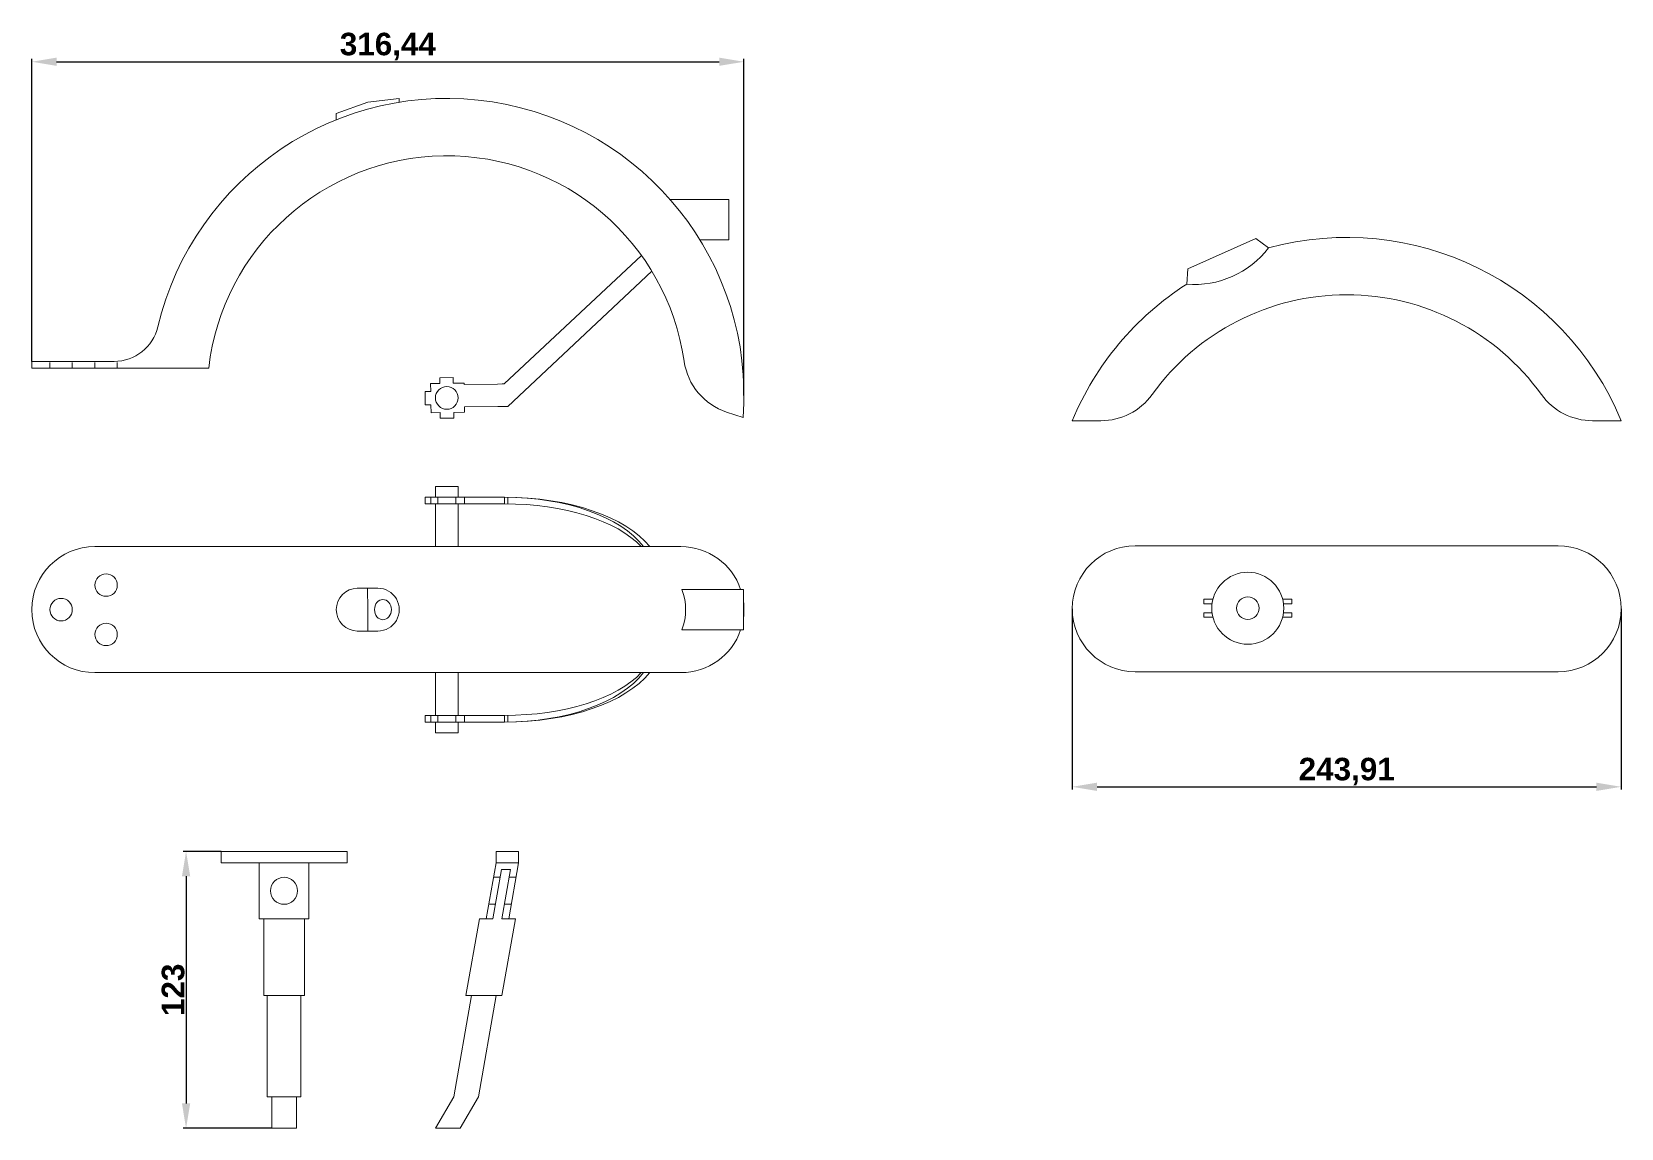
# Model space of a CAD drawing. Header units: millimetres. Extents: x 467 to 1173, y 103 to 591.
import ezdxf

# ---------------------------------------------------------------- set-up
doc = ezdxf.new("R2010")
doc.units = ezdxf.units.MM
doc.linetypes.add('TRAZOS', pattern=[19.05, 12.7, -6.35])
doc.layers.add('01_Contornos', color=7, linetype='Continuous', lineweight=20)
doc.layers.add('04_Cotas', color=3, linetype='Continuous', lineweight=18)
doc.styles.add('EstiloCota', font='arialbd.ttf', dxfattribs={"height": 10})
doc.dimstyles.new('CotasUNE', dxfattribs={"dimtxt": 6, "dimasz": 11, "dimexe": 1.25, "dimexo": 0, "dimtad": 1, "dimtxsty": 'EstiloCota', "dimcen": 2.5, "dimclrd": 256, "dimclrt": 256, "dimadec": 0, "dimazin": 0, "dimtfac": 1, "dimtmove": 0, "dimatfit": 3, "dimfxl": 1, "dimarcsym": 0})

# ---------------------------------------------------------------- blocks, each defined once
blk = doc.blocks.new('*D35')
at = {"layer": '04_Cotas', "color": 0, "lineweight": -2, "transparency": 16777216}
for p, q in [((466.82, 444.03), (466.82, 578.44)), ((783.25, 428.87), (783.25, 578.44))]:
    blk.add_line(p, q, dxfattribs=at)
at = {"layer": '04_Cotas', "lineweight": -2, "transparency": 16777216}
blk.add_line((477.82, 577.19), (772.25, 577.19), dxfattribs=at)
at = {"layer": '04_Cotas', "transparency": 16777216}
for points in [[(477.82, 579.02), (477.82, 575.36), (466.82, 577.19)], [(772.25, 579.02), (772.25, 575.36), (783.25, 577.19)]]:
    blk.add_solid(points, dxfattribs=at)
at = {"layer": 'Defpoints', "color": 0}
for p in [(783.25, 577.19), (466.82, 444.03), (783.25, 428.87)]:
    blk.add_point(p, dxfattribs=at)
at = {"layer": '04_Cotas', "transparency": 16777216, "insert": (625.03, 583.95), "char_height": 10, "attachment_point": 5, "style": 'EstiloCota'}
blk.add_mtext('316,44', dxfattribs=at)
blk = doc.blocks.new('*D37')
at = {"layer": '04_Cotas', "color": 0, "lineweight": -2, "transparency": 16777216}
for p, q in [((929.1, 334.1), (929.1, 253.72)), ((1173, 334.1), (1173, 253.72))]:
    blk.add_line(p, q, dxfattribs=at)
at = {"layer": '04_Cotas', "lineweight": -2, "transparency": 16777216}
blk.add_line((940.1, 254.97), (1162, 254.97), dxfattribs=at)
at = {"layer": '04_Cotas', "transparency": 16777216}
for points in [[(940.1, 256.8), (940.1, 253.13), (929.1, 254.97)], [(1162, 256.8), (1162, 253.13), (1173, 254.97)]]:
    blk.add_solid(points, dxfattribs=at)
at = {"layer": 'Defpoints', "color": 0}
for p in [(929.1, 334.1), (1173, 334.1), (1173, 254.97)]:
    blk.add_point(p, dxfattribs=at)
at = {"layer": '04_Cotas', "transparency": 16777216, "insert": (1051.05, 261.73), "char_height": 10, "attachment_point": 5, "style": 'EstiloCota'}
blk.add_mtext('243,91', dxfattribs=at)
blk = doc.blocks.new('*D36')
at = {"layer": '04_Cotas', "color": 0, "lineweight": -2, "transparency": 16777216}
for p, q in [((550.91, 226.23), (534.11, 226.23)), ((573.41, 103.23), (534.11, 103.23))]:
    blk.add_line(p, q, dxfattribs=at)
at = {"layer": '04_Cotas', "lineweight": -2, "transparency": 16777216}
blk.add_line((535.36, 215.23), (535.36, 114.23), dxfattribs=at)
at = {"layer": '04_Cotas', "transparency": 16777216}
for points in [[(533.53, 215.23), (537.2, 215.23), (535.36, 226.23)], [(533.53, 114.23), (537.2, 114.23), (535.36, 103.23)]]:
    blk.add_solid(points, dxfattribs=at)
at = {"layer": 'Defpoints', "color": 0}
for p in [(550.91, 226.23), (535.36, 103.23), (573.41, 103.23)]:
    blk.add_point(p, dxfattribs=at)
at = {"layer": '04_Cotas', "transparency": 16777216, "insert": (529.63, 164.73), "char_height": 10, "attachment_point": 5, "rotation": 90, "style": 'EstiloCota'}
blk.add_mtext('123', dxfattribs=at)

msp = doc.modelspace()

# ---------------------------------------------------------------- linework, layer by layer
at = {"layer": '01_Contornos', "color": 7}
for p, q in [((616.099, 559.22), (602.099, 554.123)), ((630.099, 560.873), (616.099, 559.22)), ((630.099, 559.167), (630.099, 560.873)), ((602.099, 554.123), (602.099, 551.38)), ((750.411, 516.003), (776.511, 516.003)), ((776.511, 516.003), (776.511, 498.003)), ((776.511, 498.003), (763.703, 498.003)), ((466.816, 441.03), (466.816, 444.03)), ((466.816, 444.03), (503.373, 444.03)), ((466.816, 441.03), (545.431, 441.03)), ((646.252, 388.404), (646.252, 383.697)), ((656.252, 388.404), (656.252, 383.697)), ((641.658, 383.697), (641.658, 380.697)), ((676.896, 383.697), (641.658, 383.697)), ((644.158, 383.697), (644.158, 380.697)), ((647.252, 383.697), (647.252, 380.697)), ((655.252, 383.697), (655.252, 380.697)), ((659.027, 383.697), (659.027, 380.697)), ((676.896, 383.697), (676.896, 380.697)), ((678.272, 383.69), (678.272, 380.691)), ((676.896, 380.697), (641.658, 380.697)), ((646.252, 380.697), (646.252, 361.697)), ((656.252, 380.697), (656.252, 361.697)), ((755.253, 361.697), (494.816, 361.697)), ((620.535, 343.197), (611.317, 343.197)), ((616.099, 333.697), (615.926, 343.197)), ((783.012, 342.697), (755.645, 342.697)), ((783.012, 324.697), (783.012, 342.697)), ((616.099, 333.697), (616.099, 324.197)), ((620.535, 324.197), (611.317, 324.197)), ((755.645, 324.697), (783.012, 324.697)), ((755.253, 305.697), (494.816, 305.697)), ((646.252, 305.697), (646.252, 296.697)), ((656.252, 305.697), (656.252, 296.697)), ((646.252, 296.697), (646.252, 286.697)), ((656.252, 296.697), (656.252, 286.697)), ((676.896, 286.697), (641.658, 286.697)), ((641.658, 283.697), (641.658, 286.697)), ((676.896, 283.704), (641.658, 283.697)), ((644.158, 283.697), (644.158, 286.697)), ((646.252, 283.698), (646.252, 278.987)), ((647.252, 283.697), (647.252, 286.697)), ((655.252, 283.697), (655.252, 286.697)), ((656.252, 283.7), (656.252, 278.987)), ((659.027, 283.697), (659.027, 286.697)), ((676.896, 283.697), (676.896, 286.697)), ((678.272, 283.704), (678.272, 286.703))]:
    msp.add_line(p, q, dxfattribs=at)
at = {"layer": '01_Contornos'}
for p, q in [((1010.681, 498.594), (980.403, 485.093)), ((1010.681, 498.594), (1016.276, 494.465)), ((676.754, 434.01), (737.681, 491.128)), ((742.338, 484.091), (678.272, 424.03)), ((979.951, 478.343), (980.403, 485.093)), ((648.104, 434.252), (644.01, 434.194)), ((644.06, 430.704), (644.01, 434.194)), ((654.068, 436.837), (648.068, 436.751)), ((648.068, 436.751), (648.104, 434.252)), ((654.068, 436.837), (654.103, 434.337)), ((654.103, 434.337), (658.878, 434.405)), ((658.887, 433.756), (658.878, 434.405)), ((673.754, 433.967), (658.887, 433.756)), ((673.754, 433.967), (675.754, 433.996)), ((675.754, 433.996), (676.754, 434.01)), ((644.06, 430.704), (641.56, 430.668)), ((641.645, 424.669), (641.56, 430.668)), ((644.145, 424.704), (641.645, 424.669)), ((644.194, 421.205), (644.145, 424.704)), ((673.896, 423.968), (659.029, 423.757)), ((659.029, 423.757), (659.062, 421.415)), ((673.896, 423.968), (678.272, 424.03)), ((648.288, 421.263), (644.194, 421.205)), ((648.288, 421.263), (648.324, 418.763)), ((654.323, 418.848), (648.324, 418.763)), ((659.062, 421.415), (654.287, 421.348)), ((654.323, 418.848), (654.287, 421.348)), ((929.098, 417.642), (941.292, 417.642)), ((941.826, 417.642), (929.098, 417.642)), ((1160.277, 417.642), (1173.004, 417.642)), ((1173.004, 417.642), (1160.81, 417.642)), ((656.252, 388.404), (646.252, 388.404)), ((1145.004, 362.105), (957.098, 362.105)), ((991.606, 338.333), (987.606, 338.333)), ((987.606, 338.333), (987.606, 336.333)), ((991.223, 336.333), (987.606, 336.333)), ((991.223, 332.333), (987.606, 332.333)), ((987.606, 332.333), (987.606, 330.333)), ((1022.589, 338.333), (1026.589, 338.333)), ((1026.589, 336.333), (1022.972, 336.333)), ((1022.972, 332.333), (1026.589, 332.333)), ((1026.589, 338.333), (1026.589, 336.333)), ((1026.589, 332.333), (1026.589, 330.333)), ((991.606, 330.333), (987.606, 330.333)), ((1022.589, 330.333), (1026.589, 330.333)), ((1145.004, 306.105), (957.098, 306.105)), ((656.252, 278.987), (646.252, 278.987)), ((550.91, 226.233), (606.91, 226.233)), ((550.91, 221.233), (550.91, 226.233)), ((606.91, 226.233), (606.91, 221.233)), ((683.111, 226.233), (673.111, 226.233)), ((673.111, 226.233), (673.111, 221.233)), ((683.111, 226.233), (683.111, 221.233)), ((606.91, 221.233), (550.91, 221.233)), ((567.91, 196.233), (567.91, 221.233)), ((589.91, 221.233), (589.91, 196.233)), ((673.111, 221.233), (668.703, 196.233)), ((673.111, 221.233), (683.111, 221.233)), ((683.111, 221.233), (678.703, 196.233)), ((671.703, 196.233), (675.582, 218.233)), ((671.703, 196.233), (675.582, 218.233)), ((671.965, 214.733), (674.965, 214.733)), ((679.582, 218.233), (675.582, 218.233)), ((679.582, 218.233), (675.582, 218.233)), ((675.703, 196.233), (679.582, 218.233)), ((675.703, 196.233), (679.582, 218.233)), ((678.965, 214.733), (681.965, 214.733)), ((669.849, 202.733), (672.849, 202.733)), ((676.849, 202.733), (679.849, 202.733)), ((589.91, 196.233), (567.91, 196.233)), ((569.91, 196.233), (569.91, 162.233)), ((587.91, 196.233), (587.91, 162.233)), ((665.703, 196.233), (659.708, 162.233)), ((665.703, 196.233), (659.708, 162.233)), ((671.703, 196.233), (665.703, 196.233)), ((671.703, 196.233), (665.703, 196.233)), ((668.203, 196.233), (671.703, 196.233)), ((675.703, 196.233), (681.703, 196.233)), ((679.203, 196.233), (675.703, 196.233)), ((675.703, 196.233), (681.703, 196.233)), ((681.703, 196.233), (675.708, 162.233)), ((681.703, 196.233), (675.708, 162.233)), ((569.91, 162.233), (587.91, 162.233)), ((586.41, 162.233), (571.41, 162.233)), ((571.41, 117.233), (571.41, 162.233)), ((586.41, 162.233), (586.41, 117.233)), ((662.208, 162.233), (654.273, 117.233)), ((662.208, 162.233), (654.273, 117.233)), ((675.708, 162.233), (659.708, 162.233)), ((675.708, 162.233), (659.708, 162.233)), ((673.208, 162.233), (665.273, 117.233)), ((673.208, 162.233), (665.273, 117.233)), ((586.41, 117.233), (571.41, 117.233)), ((573.41, 103.233), (573.41, 117.233)), ((584.41, 117.233), (584.41, 103.233)), ((654.273, 117.233), (646.19, 103.233)), ((654.273, 117.233), (646.19, 103.233)), ((665.273, 117.233), (657.19, 103.233)), ((665.273, 117.233), (657.19, 103.233)), ((584.41, 103.233), (573.41, 103.233)), ((657.19, 103.233), (646.19, 103.233)), ((657.19, 103.233), (646.19, 103.233))]:
    msp.add_line(p, q, dxfattribs=at)
at = {"layer": '01_Contornos', "color": 7, "linetype": 'TRAZOS', "ltscale": 0.2}
for p, q in [((474.816, 441.03), (474.816, 444.03)), ((484.816, 441.03), (484.816, 444.03)), ((494.816, 441.03), (494.816, 444.03)), ((504.817, 441.03), (504.811, 444.082))]:
    msp.add_line(p, q, dxfattribs=at)
at = {"layer": '01_Contornos', "color": 0}
msp.add_line((775.545, 421.478), (782.886, 419.032), dxfattribs=at)
at = {"layer": '01_Contornos'}
for centre, radius in [((651.196, 427.8), 5.056), ((1007.097, 334.333), 16), ((1007.097, 334.333), 5), ((578.91, 208.733), 6)]:
    msp.add_circle(centre, radius, dxfattribs=at)
at = {"layer": '01_Contornos', "color": 7}
for centre in [(499.816, 344.617), (479.816, 333.697), (499.816, 322.697)]:
    msp.add_circle(centre, 5, dxfattribs=at)
for centre, radius, start, end in [((651.252, 428.872), 132.001, 355.724927, 166.626331), ((651.252, 428.872), 106.517, 8.193173, 173.445898), ((503.373, 464.03), 20, 270, 346.626331), ((494.816, 333.697), 28, 90, 270), ((755.253, 333.697), 28, 18.749341, 90), ((611.599, 333.697), 9.5, 90.148922, 269.851078), ((620.598, 333.697), 9.5, 269.615461, 90.384539), ((732.321, 333.697), 25, 338.899804, 21.100196), ((755.253, 333.697), 28, 352.478289, 7.521711), ((755.253, 333.697), 28, 270, 341.250659)]:
    msp.add_arc(centre, radius, start, end, dxfattribs=at)
at = {"layer": '01_Contornos'}
for centre, radius, start, end in [((983.371, 519.622), 41.42, 265.263861, 322.601375), ((1051.051, 367.127), 132.001, 22.5, 105.274485), ((1051.051, 367.127), 132.001, 122.590751, 157.5), ((1051.051, 367.127), 106.517, 90, 144.290271), ((1051.051, 367.127), 106.517, 35.709729, 90), ((941.826, 445.642), 28, 270, 324.290271), ((1160.277, 445.642), 28, 215.709729, 270), ((957.098, 334.105), 28, 90, 270), ((1145.004, 334.105), 28, 270, 90)]:
    msp.add_arc(centre, radius, start, end, dxfattribs=at)
at = {"layer": '01_Contornos', "color": 0}
msp.add_arc((784.396, 448.042), 28, 188.193173, 251.573093, dxfattribs=at)
at = {"layer": '01_Contornos', "color": 7}
for major_axis, ratio, start_param, end_param in [((-69.417, 0), 0.5041986, 3.5221398, 4.712389), ((66.417, 0), 0.5269728, 6.6637325, 7.8539816), ((-66.417, 0), 0.4818037, 3.559939, 4.712389)]:
    msp.add_ellipse((676.896, 348.697), major_axis=major_axis, ratio=ratio, start_param=start_param, end_param=end_param, dxfattribs=at)
msp.add_ellipse((622.84, 333.697), major_axis=(0, 4.5), ratio=0.8314423, dxfattribs=at)
at = {"layer": '01_Contornos', "color": 7, "extrusion": (0, 0, -1)}
for major_axis, ratio, start_param, end_param in [((-69.417, 0), 0.5041986, 3.5221398, 4.712389), ((-66.417, 0), 0.4818037, 3.559939, 4.712389), ((66.417, 0), 0.5269728, 6.6637325, 7.8539816)]:
    msp.add_ellipse((676.896, 318.697), major_axis=major_axis, ratio=ratio, start_param=start_param, end_param=end_param, dxfattribs=at)

# ---------------------------------------------------------------- dimensions: what is measured, and where the dimension line sits
at = {"layer": '04_Cotas'}
for base, p1, p2, picture, middle in [((783.253, 577.188), (466.816, 444.03), (783.253, 428.872), '*D35', (625.034, 583.949)), ((1173.004, 254.968), (929.098, 334.105), (1173.004, 334.105), '*D37', (1051.051, 261.729))]:
    dim = msp.add_linear_dim(base=base, p1=p1, p2=p2, dimstyle='CotasUNE', dxfattribs=at)
    dim.commit()
    dim.dimension.update_dxf_attribs({"geometry": picture, "text_midpoint": middle})
dim = msp.add_linear_dim(base=(535.363, 103.233), p1=(550.91, 226.233), p2=(573.41, 103.233), angle=90, dimstyle='CotasUNE', dxfattribs=at)
dim.commit()
dim.dimension.update_dxf_attribs({"geometry": '*D36', "text_midpoint": (529.632, 164.733)})

doc.saveas('drawing.dxf')
